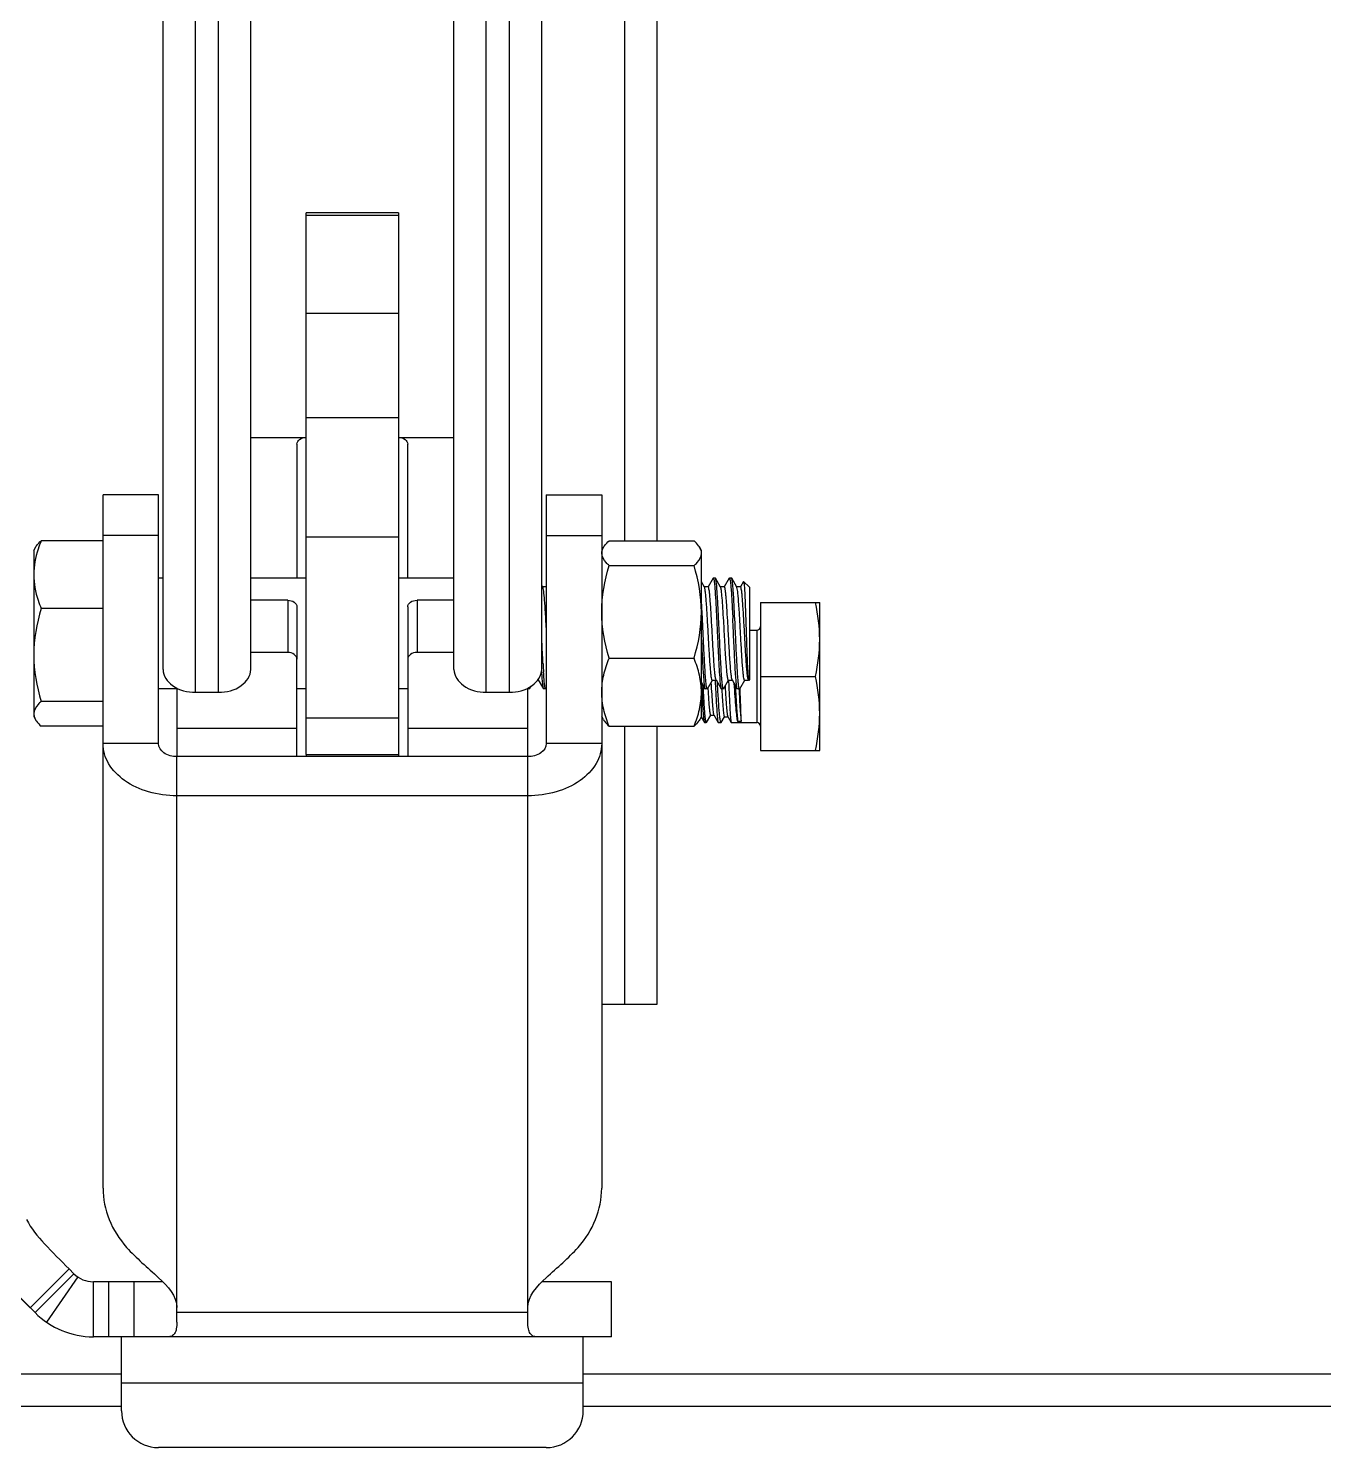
# Model space of a CAD drawing. Extents: x 1247970 to 1725648, y 860327 to 1277876.
# Drawn here: x 1330718 to 1331437, y 1201009 to 1201796 of the extents above; entities that cross this region are included whole.
import ezdxf

# ---------------------------------------------------------------- set-up
doc = ezdxf.new("R2010")
doc.units = 0
doc.header["$LTSCALE"] = 1000
doc.header["$MEASUREMENT"] = 0
doc.layers.get('0').update_dxf_attribs({"color": 254})
doc.layers.add('TK', color=4, linetype='Continuous')

# ---------------------------------------------------------------- blocks, each defined once
blk = doc.blocks.new('A$C63786A89')
at = {"linetype": 'Continuous'}
for p, q in [((-1968.31, 8868.27), (-1968.31, 9990.75)), ((-1950.37, 8868.27), (-1950.37, 9990.75)), ((-2224.68, 8796.87), (-2224.68, 9933.56)), ((-2014.46, 8796.87), (-2014.46, 9933.56)), ((-2175.97, 8796.87), (-2175.97, 9821.89)), ((-2063.17, 8796.87), (-2063.17, 9821.89)), ((-2206.73, 8784.19), (-2206.73, 9797.6)), ((-2193.91, 8784.19), (-2193.91, 9797.6)), ((-2045.22, 8784.19), (-2045.22, 9797.6)), ((-2032.4, 8784.19), (-2032.4, 9797.6)), ((-2145.2, 8749.67), (-2145.2, 9050.35)), ((-2093.93, 9050.35), (-2145.2, 9050.35)), ((-2093.93, 9048.85), (-2145.2, 9048.85)), ((-2093.93, 9050.35), (-2093.93, 8749.67)), ((-2093.93, 8994.47), (-2145.2, 8994.47)), ((-2093.93, 8936.46), (-2145.2, 8936.46)), ((-2175.97, 8925.58), (-2145.2, 8925.58)), ((-2150.33, 8921.96), (-2150.33, 8847.58)), ((-2093.93, 8925.58), (-2063.17, 8925.58)), ((-2088.8, 8847.58), (-2088.8, 8921.96)), ((-2258.01, 8508.89), (-2258.01, 8893.73)), ((-2227.24, 8893.73), (-2258.01, 8893.73)), ((-2227.24, 8755.69), (-2227.24, 8893.73)), ((-2011.89, 8893.73), (-2011.89, 8755.69)), ((-2011.89, 8893.73), (-1981.13, 8893.73)), ((-1981.13, 8893.73), (-1981.13, 8508.89)), ((-2296.46, 8862.96), (-2295.5, 8864.63)), ((-2258.01, 8868.28), (-2292.34, 8868.28)), ((-2227.24, 8871.2), (-2258.01, 8871.2)), ((-2093.93, 8870.29), (-2145.2, 8870.29)), ((-2011.89, 8871.2), (-1981.13, 8871.2)), ((-1980.15, 8864.65), (-1981.13, 8862.95)), ((-1977.01, 8868.27), (-1929.87, 8868.27)), ((-1925.75, 8862.95), (-1926.74, 8864.65)), ((-2296.46, 8862.96), (-2296.46, 8770.67)), ((-1925.75, 8770.68), (-1925.75, 8862.95)), ((-1977.01, 8854.49), (-1929.87, 8854.49)), ((-2224.68, 8847.58), (-2227.24, 8847.58)), ((-2145.2, 8847.58), (-2175.97, 8847.58)), ((-2063.17, 8847.58), (-2093.93, 8847.58)), ((-2013.82, 8842.59), (-2014.46, 8843.69)), ((-2011.89, 8842.71), (-2013.89, 8842.71)), ((-1924.09, 8842.59), (-1925.75, 8845.46)), ((-1922, 8842.71), (-1924.16, 8842.71)), ((-1919.3, 8847.48), (-1922.05, 8842.74)), ((-1919.3, 8847.48), (-1919.19, 8847.58)), ((-1918.07, 8847.58), (-1919.19, 8847.58)), ((-1917.95, 8847.48), (-1918.07, 8847.58)), ((-1915.12, 8842.59), (-1917.95, 8847.48)), ((-1913.03, 8842.71), (-1915.19, 8842.71)), ((-1910.33, 8847.48), (-1913.08, 8842.74)), ((-1910.33, 8847.48), (-1910.21, 8847.58)), ((-1909.09, 8847.58), (-1910.21, 8847.58)), ((-1908.98, 8847.48), (-1909.09, 8847.58)), ((-1906.14, 8842.59), (-1908.98, 8847.48)), ((-1904.05, 8842.71), (-1906.21, 8842.71)), ((-1906.07, 8842.42), (-1906.14, 8842.59)), ((-1902.41, 8845.66), (-1904.1, 8842.74)), ((-1902.41, 8845.66), (-1902.33, 8845.69)), ((-1899.09, 8842.45), (-1902.33, 8845.69)), ((-1899.09, 8842.45), (-1899.09, 8791.18)), ((-2155.46, 8835.23), (-2175.97, 8835.23)), ((-2155.46, 8835.23), (-2155.46, 8806.23)), ((-2083.68, 8835.23), (-2083.68, 8806.23)), ((-2063.17, 8835.23), (-2083.68, 8835.23)), ((-1892.94, 8833.98), (-1892.94, 8751.94)), ((-1892.94, 8833.98), (-1860.12, 8833.98)), ((-1860.12, 8751.94), (-1860.12, 8833.98)), ((-2258.01, 8830.61), (-2292.34, 8830.61)), ((-2150.33, 8831.61), (-2150.33, 8802.6)), ((-2088.8, 8831.61), (-2088.8, 8802.6)), ((-1899.09, 8818.59), (-1894.99, 8818.59)), ((-1894.99, 8818.59), (-1894.99, 8767.32)), ((-2155.46, 8806.23), (-2175.97, 8806.23)), ((-2150.33, 8748.44), (-2150.33, 8802.6)), ((-2088.8, 8802.6), (-2088.8, 8748.44)), ((-2063.17, 8806.23), (-2083.68, 8806.23)), ((-1977.01, 8803.03), (-1929.87, 8803.03)), ((-2216.99, 8786.05), (-2227.24, 8786.05)), ((-2216.99, 8786.54), (-2216.99, 8748.44)), ((-2145.2, 8786.05), (-2150.33, 8786.05)), ((-2088.8, 8786.05), (-2093.93, 8786.05)), ((-2022.15, 8748.44), (-2022.15, 8786.54)), ((-2021.25, 8786.05), (-2022.15, 8786.05)), ((-2021.14, 8786.15), (-2020.3, 8787.6)), ((-2016.63, 8790.92), (-2016.28, 8790.92)), ((-2016.35, 8791.04), (-2013.52, 8786.15)), ((-2013.52, 8786.15), (-2013.4, 8786.05)), ((-2012.28, 8786.05), (-2013.4, 8786.05)), ((-2012.17, 8786.15), (-2012.28, 8786.05)), ((-2012.17, 8786.15), (-2011.89, 8786.62)), ((-1925.75, 8789.54), (-1923.79, 8786.15)), ((-1925.75, 8788.91), (-1925.57, 8785.08)), ((-1923.79, 8786.15), (-1923.67, 8786.05)), ((-1922.55, 8786.05), (-1923.67, 8786.05)), ((-1922.44, 8786.15), (-1922.55, 8786.05)), ((-1922.44, 8786.15), (-1919.69, 8790.89)), ((-1922.21, 8786.51), (-1922.19, 8786.14)), ((-1922.19, 8786.14), (-1922.19, 8786.05)), ((-1919.74, 8790.92), (-1917.58, 8790.92)), ((-1918.16, 8790.91), (-1918.16, 8790.88)), ((-1917.65, 8791.04), (-1914.82, 8786.15)), ((-1914.82, 8786.15), (-1914.7, 8786.05)), ((-1913.58, 8786.05), (-1914.7, 8786.05)), ((-1913.46, 8786.15), (-1913.58, 8786.05)), ((-1913.46, 8786.15), (-1910.72, 8790.89)), ((-1910.77, 8790.92), (-1908.61, 8790.92)), ((-1908.68, 8791.04), (-1905.84, 8786.15)), ((-1905.73, 8786.05), (-1905.84, 8786.15)), ((-1904.61, 8786.05), (-1905.73, 8786.05)), ((-1904.49, 8786.15), (-1904.61, 8786.05)), ((-1904.49, 8786.15), (-1901.74, 8790.89)), ((-1904.48, 8786.13), (-1904.48, 8786.03)), ((-1901.79, 8790.92), (-1899.64, 8790.92)), ((-1899.7, 8791.04), (-1899.64, 8790.92)), ((-1899.57, 8790.81), (-1899.54, 8790.77)), ((-1899.09, 8791.18), (-1899.49, 8790.78)), ((-1892.94, 8792.96), (-1862.43, 8792.96)), ((-2258.01, 8779.14), (-2292.34, 8779.14)), ((-2206.73, 8784.19), (-2193.91, 8784.19)), ((-2045.22, 8784.19), (-2032.4, 8784.19)), ((-1925.57, 8785.08), (-1925.52, 8784.2)), ((-2296.46, 8770.67), (-2295.5, 8769)), ((-2093.93, 8769.78), (-2145.2, 8769.78)), ((-1980.15, 8768.98), (-1981.13, 8770.68)), ((-1925.75, 8770.68), (-1926.74, 8768.98)), ((-1925.9, 8770.46), (-1924.13, 8767.41)), ((-1922.96, 8767.41), (-1920.6, 8771.47)), ((-1920.66, 8771.47), (-1918.8, 8771.47)), ((-1918.86, 8771.58), (-1916.43, 8767.41)), ((-1914.74, 8767.44), (-1912.9, 8770.62)), ((-1912.96, 8770.62), (-1911.09, 8770.62)), ((-1911.15, 8770.72), (-1909.21, 8767.38)), ((-2258.01, 8765.35), (-2292.34, 8765.35)), ((-2216.99, 8764.24), (-2150.33, 8764.24)), ((-2088.8, 8764.24), (-2022.15, 8764.24)), ((-1977.01, 8765.36), (-1929.87, 8765.36)), ((-1968.31, 8610.94), (-1968.31, 8765.36)), ((-1950.37, 8610.94), (-1950.37, 8765.36)), ((-1924.13, 8767.41), (-1924.03, 8767.32)), ((-1924.03, 8767.32), (-1923.06, 8767.32)), ((-1916.43, 8767.41), (-1916.33, 8767.32)), ((-1916.33, 8767.32), (-1914.88, 8767.32)), ((-1914.74, 8767.44), (-1914.88, 8767.32)), ((-1909.21, 8767.38), (-1909.14, 8767.32)), ((-1909.14, 8767.32), (-1894.99, 8767.32)), ((-1903.62, 8767.91), (-1905.54, 8767.91)), ((-2227.24, 8755.69), (-2258.01, 8755.69)), ((-1981.13, 8755.69), (-2011.89, 8755.69)), ((-2216.99, 8434.47), (-2216.99, 8748.44)), ((-2022.15, 8748.44), (-2216.99, 8748.44)), ((-2145.2, 8749.67), (-2145.2, 8748.44)), ((-2145.2, 8749.67), (-2093.93, 8749.67)), ((-2093.93, 8749.67), (-2093.93, 8748.44)), ((-2022.15, 8434.47), (-2022.15, 8748.44)), ((-1892.94, 8751.94), (-1860.12, 8751.94)), ((-2580.52, 8724.52), (-2295.76, 8439.77)), ((-2022.15, 8726.69), (-2216.99, 8726.69)), ((-1981.13, 8610.94), (-1950.37, 8610.94)), ((-2298.48, 8442.49), (-2276.89, 8464.08)), ((-2276.89, 8464.08), (-2274.17, 8461.37)), ((-2295.76, 8439.77), (-2274.17, 8461.37)), ((-2272.02, 8459.58), (-2289.32, 8434.41)), ((-2224.81, 8456.89), (-2263.37, 8456.89)), ((-2263.37, 8426.35), (-2263.37, 8456.89)), ((-2254.83, 8426.35), (-2254.83, 8456.89)), ((-2240.67, 8426.35), (-2240.67, 8456.89)), ((-1975.77, 8456.89), (-2014.33, 8456.89)), ((-1975.77, 8426.35), (-1975.77, 8456.89)), ((-2022.15, 8439.87), (-2216.99, 8439.87)), ((-1975.77, 8426.35), (-2263.37, 8426.35)), ((-2247.75, 8385.33), (-2247.75, 8426.35)), ((-1991.38, 8426.35), (-2247.75, 8426.35)), ((-1991.38, 8385.33), (-1991.38, 8426.35)), ((-2350.3, 8405.84), (-2247.75, 8405.84)), ((-2247.75, 8400.71), (-1991.38, 8400.71)), ((-1991.38, 8405.84), (1905.4, 8405.84)), ((-2350.3, 8387.9), (-2247.75, 8387.9)), ((-1991.38, 8387.9), (1905.4, 8387.9)), ((-2011.89, 8364.82), (-2227.24, 8364.82))]:
    blk.add_line(p, q, dxfattribs=at)
for centre, radius, start, end in [((-2812.52, 8784.35), 888.27, 2.86759, 3.33069), ((-1894.99, 8820.64), 2.05, 270, 0), ((-1543.41, 8825.67), 470.99, 183.13378, 183.69701), ((-1894.99, 8765.27), 2.05, 0, 90), ((-2263.37, 8472.16), 15.27, 225, 270), ((-2263.37, 8472.16), 45.81, 225, 270), ((-2227.24, 8385.33), 20.51, 180, 270), ((-2011.89, 8385.33), 20.51, 270, 0)]:
    blk.add_arc(centre, radius, start, end, dxfattribs=at)
for points, knots in [([(-2150.33, 8921.96), (-2150.33, 8922.95), (-2148.81, 8925.1), (-2146.46, 8925.58), (-2145.2, 8925.58)], [0, 0, 0, 0, 0.440239, 1, 1, 1, 1]), ([(-2093.93, 8925.58), (-2092.67, 8925.58), (-2090.33, 8925.1), (-2088.8, 8922.95), (-2088.8, 8921.96)], [0, 0, 0, 0, 0.559761, 1, 1, 1, 1]), ([(-2292.34, 8868.28), (-2292.96, 8866.76), (-2295.21, 8860.73), (-2296.46, 8854.25), (-2296.46, 8849.45)], [0, 0, 0, 0, 0.254844, 1, 1, 1, 1]), ([(-2295.52, 8864.59), (-2295.33, 8864.92), (-2294.43, 8866.27), (-2293.27, 8867.45), (-2292.34, 8868.28)], [0, 0, 0, 0, 0.228299, 1, 1, 1, 1]), ([(-1981.13, 8861.38), (-1981.13, 8861.65), (-1981.04, 8862.77), (-1980.61, 8863.85), (-1980.19, 8864.59)], [0, 0, 0, 0, 0.239668, 1, 1, 1, 1]), ([(-1980.19, 8864.59), (-1980, 8864.91), (-1979.1, 8866.27), (-1977.94, 8867.44), (-1977.01, 8868.27)], [0, 0, 0, 0, 0.228325, 1, 1, 1, 1]), ([(-1926.7, 8864.59), (-1926.88, 8864.91), (-1927.79, 8866.27), (-1928.94, 8867.44), (-1929.87, 8868.27)], [0, 0, 0, 0, 0.228325, 1, 1, 1, 1]), ([(-1925.75, 8861.38), (-1925.75, 8861.65), (-1925.84, 8862.77), (-1926.27, 8863.85), (-1926.7, 8864.59)], [0, 0, 0, 0, 0.239668, 1, 1, 1, 1]), ([(-1977.01, 8854.49), (-1977.6, 8855.02), (-1979.53, 8856.87), (-1981.13, 8859.47), (-1981.13, 8861.38)], [0, 0, 0, 0, 0.29519, 1, 1, 1, 1]), ([(-1929.87, 8854.49), (-1929.28, 8855.02), (-1927.35, 8856.87), (-1925.75, 8859.47), (-1925.75, 8861.38)], [0, 0, 0, 0, 0.29519, 1, 1, 1, 1]), ([(-2296.46, 8849.45), (-2296.46, 8844.64), (-2295.21, 8838.16), (-2292.96, 8832.13), (-2292.34, 8830.61)], [0, 0, 0, 0, 0.745156, 1, 1, 1, 1]), ([(-2011.89, 8820.1), (-2012.05, 8822.87), (-2012.33, 8827.98), (-2012.79, 8834.72), (-2013.15, 8839.21), (-2013.53, 8841.58), (-2013.68, 8842.36), (-2013.82, 8842.59)], [0, 0, 0, 0, 0.368304, 0.678971, 0.897322, 0.963956, 1, 1, 1, 1]), ([(-1919.74, 8790.92), (-1919.92, 8790.92), (-1920.09, 8791.82), (-1920.35, 8792.97), (-1920.59, 8795.33), (-1920.85, 8798.28), (-1921.12, 8801.98), (-1921.49, 8807.81), (-1921.92, 8815.64), (-1922.43, 8824.88), (-1922.86, 8832.08), (-1923.25, 8836.92), (-1923.49, 8839.57), (-1923.76, 8841.36), (-1923.93, 8842.31), (-1924.09, 8842.59)], [0, 0, 0, 0, 0.010418, 0.037624, 0.081359, 0.140167, 0.211972, 0.294202, 0.477845, 0.664879, 0.828602, 0.894205, 0.945706, 0.981315, 1, 1, 1, 1]), ([(-1917.65, 8791.04), (-1917.81, 8791.32), (-1917.97, 8792.27), (-1918.25, 8794.07), (-1918.49, 8796.71), (-1918.88, 8801.55), (-1919.31, 8808.75), (-1919.82, 8817.99), (-1920.25, 8825.82), (-1920.62, 8831.65), (-1920.88, 8835.35), (-1921.15, 8838.3), (-1921.39, 8840.66), (-1921.65, 8841.81), (-1921.82, 8842.71), (-1922, 8842.71)], [0, 0, 0, 0, 0.018684, 0.054292, 0.105793, 0.171397, 0.335121, 0.522155, 0.705798, 0.788029, 0.859834, 0.918643, 0.962378, 0.989582, 1, 1, 1, 1]), ([(-1919.19, 8847.58), (-1918.97, 8847.58), (-1918.86, 8846.41), (-1918.54, 8845.01), (-1918.32, 8842.01), (-1918.15, 8839.84), (-1918.07, 8838.57)], [0, 0, 0, 0, 0.07173, 0.266136, 0.579378, 1, 1, 1, 1]), ([(-1916.94, 8838.57), (-1917.02, 8839.73), (-1917.17, 8841.78), (-1917.39, 8844.47), (-1917.65, 8846.26), (-1917.79, 8847.21), (-1917.95, 8847.48)], [0, 0, 0, 0, 0.388126, 0.689538, 0.895147, 1, 1, 1, 1]), ([(-1913.4, 8823.75), (-1913.53, 8826.11), (-1913.81, 8830.41), (-1914.14, 8836.1), (-1914.65, 8839.95), (-1914.79, 8842.03), (-1915.12, 8842.59)], [0, 0, 0, 0, 0.374862, 0.683213, 0.897672, 1, 1, 1, 1]), ([(-1911.17, 8823.75), (-1911.32, 8826.29), (-1911.53, 8829.91), (-1911.85, 8834.47), (-1912.08, 8837.26), (-1912.3, 8839.47), (-1912.52, 8841.2), (-1912.71, 8842.08), (-1912.89, 8842.71), (-1913.03, 8842.71)], [0, 0, 0, 0, 0.398388, 0.570086, 0.717357, 0.836334, 0.924013, 0.978423, 1, 1, 1, 1]), ([(-1910.21, 8847.58), (-1910, 8847.58), (-1909.89, 8846.41), (-1909.56, 8845.01), (-1909.35, 8842.01), (-1909.18, 8839.84), (-1909.09, 8838.57)], [0, 0, 0, 0, 0.07175, 0.266154, 0.579382, 1, 1, 1, 1]), ([(-1907.97, 8838.57), (-1908.05, 8839.73), (-1908.2, 8841.78), (-1908.42, 8844.47), (-1908.68, 8846.26), (-1908.82, 8847.21), (-1908.98, 8847.48)], [0, 0, 0, 0, 0.38811, 0.689527, 0.895142, 1, 1, 1, 1]), ([(-1901.79, 8790.92), (-1901.97, 8790.92), (-1902.14, 8791.78), (-1902.39, 8792.9), (-1902.63, 8795.18), (-1902.89, 8798.04), (-1903.15, 8801.62), (-1903.51, 8807.3), (-1903.93, 8814.98), (-1904.45, 8824.1), (-1904.89, 8832.24), (-1905.47, 8838.19), (-1905.69, 8841.41), (-1906.07, 8842.42)], [0, 0, 0, 0, 0.010136, 0.036513, 0.078936, 0.136049, 0.205907, 0.286099, 0.466097, 0.651243, 0.816017, 0.937758, 1, 1, 1, 1]), ([(-1899.7, 8791.04), (-1899.87, 8791.32), (-1900.03, 8792.27), (-1900.3, 8794.07), (-1900.55, 8796.71), (-1900.93, 8801.55), (-1901.37, 8808.75), (-1901.87, 8817.99), (-1902.31, 8825.82), (-1902.68, 8831.65), (-1902.94, 8835.35), (-1903.2, 8838.3), (-1903.44, 8840.66), (-1903.7, 8841.81), (-1903.87, 8842.71), (-1904.05, 8842.71)], [0, 0, 0, 0, 0.018684, 0.054291, 0.105792, 0.171395, 0.335118, 0.522153, 0.705796, 0.788028, 0.859833, 0.918643, 0.962378, 0.989582, 1, 1, 1, 1]), ([(-1902.33, 8845.69), (-1902.16, 8845.52), (-1902.18, 8844.56), (-1901.9, 8842.9), (-1901.8, 8840.1), (-1901.67, 8837.96), (-1901.62, 8836.73)], [0, 0, 0, 0, 0.082057, 0.280851, 0.590547, 1, 1, 1, 1]), ([(-2155.46, 8835.23), (-2154.2, 8835.23), (-2151.86, 8834.75), (-2150.33, 8832.6), (-2150.33, 8831.61)], [0, 0, 0, 0, 0.559761, 1, 1, 1, 1]), ([(-2088.8, 8831.61), (-2088.8, 8832.6), (-2087.28, 8834.75), (-2084.94, 8835.23), (-2083.68, 8835.23)], [0, 0, 0, 0, 0.440239, 1, 1, 1, 1]), ([(-1918.07, 8838.57), (-1917.73, 8833.52), (-1917.35, 8825.57), (-1916.85, 8814.78), (-1916.46, 8806.48), (-1916.08, 8799), (-1915.69, 8792.97), (-1915.38, 8789.04), (-1915.06, 8787.01), (-1914.93, 8786.35), (-1914.82, 8786.15)], [0, 0, 0, 0, 0.288684, 0.454397, 0.61691, 0.763197, 0.881527, 0.962487, 0.986874, 1, 1, 1, 1]), ([(-1916.21, 8825.06), (-1916.27, 8826.3), (-1916.49, 8830.81), (-1916.73, 8835.31), (-1916.94, 8838.57)], [0, 0, 0, 0, 0.276061, 1, 1, 1, 1]), ([(-1909.09, 8838.57), (-1909.03, 8837.58), (-1908.75, 8833.08), (-1908.53, 8828.57), (-1908.36, 8825.06)], [0, 0, 0, 0, 0.219739, 1, 1, 1, 1]), ([(-1904.61, 8786.05), (-1904.74, 8786.05), (-1904.89, 8786.68), (-1905.07, 8787.52), (-1905.27, 8789.23), (-1905.47, 8791.41), (-1905.67, 8794.19), (-1905.97, 8798.78), (-1906.31, 8805.38), (-1906.71, 8813.88), (-1907.23, 8825.06), (-1907.63, 8833.32), (-1907.97, 8838.57)], [0, 0, 0, 0, 0.007467, 0.026699, 0.057866, 0.100386, 0.153377, 0.215713, 0.362892, 0.529291, 0.700609, 1, 1, 1, 1]), ([(-1901.62, 8836.73), (-1901.42, 8832.25), (-1901.19, 8825.21), (-1900.87, 8815.69), (-1900.63, 8808.41), (-1900.38, 8801.88), (-1900.17, 8797.14), (-1899.98, 8794.13), (-1899.87, 8792.55), (-1899.73, 8791.51), (-1899.66, 8790.97), (-1899.57, 8790.81)], [0, 0, 0, 0, 0.292866, 0.459059, 0.62169, 0.767889, 0.885744, 0.930845, 0.965363, 0.988555, 1, 1, 1, 1]), ([(-1922.55, 8786.05), (-1923.02, 8786.8), (-1923.1, 8788.69), (-1923.42, 8791.3), (-1923.61, 8793.99), (-1923.83, 8797.55), (-1924.09, 8802.01), (-1924.44, 8809.15), (-1924.85, 8818.07), (-1925.19, 8825.21), (-1925.37, 8828.78)], [0, 0, 0, 0, 0.062078, 0.12456, 0.187066, 0.249645, 0.374683, 0.499753, 0.749876, 1, 1, 1, 1]), ([(-1913.58, 8786.05), (-1913.67, 8786.05), (-1913.81, 8786.41), (-1913.94, 8786.96), (-1914.1, 8788), (-1914.33, 8790.06), (-1914.61, 8793.52), (-1914.92, 8798.53), (-1915.24, 8804.5), (-1915.67, 8813.45), (-1915.98, 8820.38), (-1916.21, 8825.06)], [0, 0, 0, 0, 0.00668, 0.022759, 0.048755, 0.08444, 0.183036, 0.313493, 0.468994, 0.641375, 1, 1, 1, 1]), ([(-1905.84, 8786.15), (-1906.06, 8786.53), (-1906.2, 8787.92), (-1906.55, 8790.54), (-1906.81, 8794.48), (-1907.13, 8799.48), (-1907.43, 8805.32), (-1907.84, 8813.94), (-1908.14, 8820.58), (-1908.36, 8825.06)], [0, 0, 0, 0, 0.033762, 0.103397, 0.20592, 0.336476, 0.488804, 0.655579, 1, 1, 1, 1]), ([(-1910.77, 8790.92), (-1910.85, 8790.92), (-1911, 8791.21), (-1911.21, 8792.05), (-1911.5, 8794.05), (-1911.79, 8797.19), (-1912.11, 8801.43), (-1912.43, 8806.45), (-1912.86, 8813.99), (-1913.17, 8819.82), (-1913.4, 8823.75)], [0, 0, 0, 0, 0.007191, 0.02348, 0.085287, 0.183871, 0.314238, 0.469588, 0.641773, 1, 1, 1, 1]), ([(-1908.68, 8791.04), (-1908.87, 8791.38), (-1909.04, 8792.58), (-1909.37, 8794.84), (-1909.64, 8798.18), (-1910.08, 8804.18), (-1910.57, 8812.82), (-1910.96, 8820.02), (-1911.17, 8823.75)], [0, 0, 0, 0, 0.036149, 0.107283, 0.210489, 0.340994, 0.658326, 1, 1, 1, 1]), ([(-2013.69, 8799.93), (-2013.76, 8801.12), (-2014.03, 8806.27), (-2014.27, 8811.42), (-2014.46, 8815.38)], [0, 0, 0, 0, 0.231458, 1, 1, 1, 1]), ([(-1925.75, 8813.31), (-1925.6, 8809.95), (-1925.3, 8803.74), (-1924.9, 8796.42), (-1924.55, 8791.61), (-1924.33, 8789.04), (-1924.08, 8787.32), (-1923.94, 8786.41), (-1923.79, 8786.15)], [0, 0, 0, 0, 0.37115, 0.683851, 0.806498, 0.901669, 0.966665, 1, 1, 1, 1]), ([(-2150.33, 8802.6), (-2150.33, 8803.59), (-2151.86, 8805.75), (-2154.2, 8806.23), (-2155.46, 8806.23)], [0, 0, 0, 0, 0.440239, 1, 1, 1, 1]), ([(-2083.68, 8806.23), (-2084.94, 8806.23), (-2087.28, 8805.75), (-2088.8, 8803.59), (-2088.8, 8802.6)], [0, 0, 0, 0, 0.559761, 1, 1, 1, 1]), ([(-1981.13, 8784.19), (-1981.13, 8787.39), (-1980.32, 8793.86), (-1978.24, 8800.01), (-1977.01, 8803.03)], [0, 0, 0, 0, 0.494687, 1, 1, 1, 1]), ([(-1925.75, 8784.19), (-1925.75, 8787.39), (-1926.56, 8793.86), (-1928.64, 8800.01), (-1929.87, 8803.03)], [0, 0, 0, 0, 0.494687, 1, 1, 1, 1]), ([(-2224.68, 8796.87), (-2224.68, 8793.41), (-2219.34, 8785.86), (-2211.14, 8784.19), (-2206.73, 8784.19)], [0, 0, 0, 0, 0.440233, 1, 1, 1, 1]), ([(-2193.91, 8784.19), (-2189.51, 8784.19), (-2181.31, 8785.86), (-2175.97, 8793.41), (-2175.97, 8796.87)], [0, 0, 0, 0, 0.559767, 1, 1, 1, 1]), ([(-2063.17, 8796.87), (-2063.17, 8793.41), (-2057.83, 8785.86), (-2049.63, 8784.19), (-2045.22, 8784.19)], [0, 0, 0, 0, 0.440233, 1, 1, 1, 1]), ([(-2032.4, 8784.19), (-2028, 8784.19), (-2019.8, 8785.86), (-2014.46, 8793.41), (-2014.46, 8796.87)], [0, 0, 0, 0, 0.559767, 1, 1, 1, 1]), ([(-2014.59, 8796.02), (-2014.53, 8795.08), (-2014.33, 8792.21), (-2014.13, 8789.34), (-2013.83, 8787.42)], [0, 0, 0, 0, 0.326049, 1, 1, 1, 1]), ([(-2012.28, 8786.05), (-2012.35, 8786.05), (-2012.48, 8786.31), (-2012.67, 8787.05), (-2012.91, 8788.85), (-2013.17, 8791.7), (-2013.33, 8794), (-2013.42, 8795.31)], [0, 0, 0, 0, 0.022228, 0.073101, 0.267398, 0.580301, 1, 1, 1, 1]), ([(-2021.25, 8786.05), (-2021.28, 8786.05), (-2021.49, 8786.22), (-2021.5, 8786.48), (-2021.54, 8786.69)], [0, 0, 0, 0, 0.115638, 1, 1, 1, 1]), ([(-2021.14, 8786.15), (-2021.15, 8786.12), (-2021.18, 8786.08), (-2021.23, 8786.05), (-2021.25, 8786.05)], [0, 0, 0, 0, 0.600571, 1, 1, 1, 1]), ([(-2013.83, 8787.42), (-2013.81, 8787.27), (-2013.73, 8786.84), (-2013.66, 8786.4), (-2013.52, 8786.15)], [0, 0, 0, 0, 0.350575, 1, 1, 1, 1]), ([(-1923.06, 8767.32), (-1923.2, 8767.32), (-1923.33, 8768.04), (-1923.53, 8768.96), (-1923.72, 8770.86), (-1923.92, 8773.26), (-1924.12, 8776.29), (-1924.41, 8781.18), (-1924.6, 8785.07), (-1924.74, 8787.78)], [0, 0, 0, 0, 0.0208, 0.075678, 0.164401, 0.284615, 0.432897, 0.604969, 1, 1, 1, 1]), ([(-1922.19, 8786.05), (-1922.07, 8784.08), (-1921.89, 8781.28), (-1921.63, 8777.76), (-1921.44, 8775.62), (-1921.26, 8773.93), (-1921.08, 8772.62), (-1920.93, 8771.95), (-1920.77, 8771.47), (-1920.66, 8771.47)], [0, 0, 0, 0, 0.40123, 0.572771, 0.719299, 0.837346, 0.924206, 0.978157, 1, 1, 1, 1]), ([(-1920.47, 8789.54), (-1920.34, 8787.32), (-1920.1, 8783.24), (-1919.72, 8777.86), (-1919.42, 8774.28), (-1919.1, 8772.39), (-1918.97, 8771.77), (-1918.86, 8771.58)], [0, 0, 0, 0, 0.369233, 0.679028, 0.896596, 0.963343, 1, 1, 1, 1]), ([(-1918.16, 8790.88), (-1918.02, 8787.99), (-1917.76, 8782.64), (-1917.41, 8776.32), (-1917.1, 8772.16), (-1916.91, 8769.93), (-1916.69, 8768.43), (-1916.57, 8767.63), (-1916.43, 8767.41)], [0, 0, 0, 0, 0.368889, 0.68187, 0.805083, 0.90086, 0.966358, 1, 1, 1, 1]), ([(-1914.88, 8767.32), (-1915.04, 8767.32), (-1915.21, 8768.11), (-1915.44, 8769.15), (-1915.67, 8771.25), (-1915.91, 8773.9), (-1916.15, 8777.24), (-1916.49, 8782.56), (-1916.72, 8786.77), (-1916.88, 8789.7)], [0, 0, 0, 0, 0.021632, 0.077563, 0.167605, 0.289116, 0.438257, 0.610243, 1, 1, 1, 1]), ([(-1914.5, 8786.04), (-1914.38, 8783.97), (-1914.2, 8781), (-1913.94, 8777.28), (-1913.75, 8775.01), (-1913.56, 8773.22), (-1913.38, 8771.83), (-1913.22, 8771.12), (-1913.07, 8770.62), (-1912.96, 8770.62)], [0, 0, 0, 0, 0.401153, 0.572898, 0.719625, 0.837796, 0.924669, 0.978506, 1, 1, 1, 1]), ([(-1912.67, 8787.51), (-1912.55, 8785.41), (-1912.32, 8781.57), (-1911.96, 8776.53), (-1911.67, 8773.21), (-1911.38, 8771.47), (-1911.25, 8770.89), (-1911.15, 8770.72)], [0, 0, 0, 0, 0.374203, 0.683123, 0.89792, 0.963664, 1, 1, 1, 1]), ([(-1910.72, 8790.87), (-1910.6, 8787.96), (-1910.36, 8782.57), (-1910.06, 8776.22), (-1909.79, 8772.05), (-1909.63, 8769.83), (-1909.43, 8768.37), (-1909.33, 8767.6), (-1909.21, 8767.38)], [0, 0, 0, 0, 0.371777, 0.686271, 0.809425, 0.904484, 0.968558, 1, 1, 1, 1]), ([(-1905.54, 8767.91), (-1905.82, 8768.8), (-1906.14, 8771.31), (-1906.62, 8775.92), (-1907.07, 8782.06), (-1907.38, 8786.62), (-1907.53, 8789.06)], [0, 0, 0, 0, 0.13119, 0.355741, 0.654193, 1, 1, 1, 1]), ([(-1906.96, 8788.07), (-1906.75, 8783.78), (-1906.47, 8777.97), (-1905.96, 8771.25), (-1905.72, 8768.81), (-1905.54, 8767.91)], [0, 0, 0, 0, 0.637726, 0.862855, 1, 1, 1, 1]), ([(-1904.94, 8786.02), (-1904.74, 8782.16), (-1904.48, 8776.95), (-1904.01, 8770.91), (-1903.78, 8768.73), (-1903.62, 8767.91)], [0, 0, 0, 0, 0.638193, 0.861773, 1, 1, 1, 1]), ([(-1904.48, 8786.03), (-1904.35, 8782.12), (-1904.07, 8776.09), (-1903.92, 8770.02), (-1903.62, 8767.91)], [0, 0, 0, 0, 0.64683, 1, 1, 1, 1]), ([(-1899.54, 8790.77), (-1899.53, 8790.77), (-1899.51, 8790.76), (-1899.49, 8790.78), (-1899.49, 8790.78)], [0, 0, 0, 0, 0.469243, 1, 1, 1, 1]), ([(-2292.34, 8779.14), (-2292.94, 8778.6), (-2294.86, 8776.75), (-2296.46, 8774.15), (-2296.46, 8772.24)], [0, 0, 0, 0, 0.295183, 1, 1, 1, 1]), ([(-1977.01, 8765.36), (-1978.24, 8768.38), (-1980.32, 8774.52), (-1981.13, 8781), (-1981.13, 8784.19)], [0, 0, 0, 0, 0.505313, 1, 1, 1, 1]), ([(-1929.87, 8765.36), (-1928.64, 8768.38), (-1926.56, 8774.52), (-1925.75, 8781), (-1925.75, 8784.19)], [0, 0, 0, 0, 0.505313, 1, 1, 1, 1]), ([(-1925.52, 8784.2), (-1925.41, 8782.06), (-1925.21, 8778.18), (-1924.87, 8773.13), (-1924.61, 8769.84), (-1924.34, 8768.13), (-1924.22, 8767.57), (-1924.13, 8767.41)], [0, 0, 0, 0, 0.38114, 0.689832, 0.901423, 0.965358, 1, 1, 1, 1]), ([(-2296.46, 8772.24), (-2296.46, 8771.42), (-2296.18, 8770.29), (-2295.67, 8769.3), (-2295.52, 8769.04)], [0, 0, 0, 0, 0.733764, 1, 1, 1, 1]), ([(-2295.52, 8769.04), (-2295.33, 8768.72), (-2294.43, 8767.36), (-2293.27, 8766.18), (-2292.34, 8765.35)], [0, 0, 0, 0, 0.228299, 1, 1, 1, 1]), ([(-1980.19, 8769.04), (-1980, 8768.72), (-1979.1, 8767.37), (-1977.94, 8766.2), (-1977.01, 8765.36)], [0, 0, 0, 0, 0.228325, 1, 1, 1, 1]), ([(-1926.7, 8769.04), (-1926.88, 8768.72), (-1927.79, 8767.37), (-1928.94, 8766.2), (-1929.87, 8765.36)], [0, 0, 0, 0, 0.228325, 1, 1, 1, 1]), ([(-1922.96, 8767.41), (-1922.97, 8767.38), (-1923, 8767.34), (-1923.04, 8767.32), (-1923.06, 8767.32)], [0, 0, 0, 0, 0.600432, 1, 1, 1, 1]), ([(-2216.99, 8726.69), (-2222.27, 8726.69), (-2232.53, 8728.07), (-2245.95, 8734.14), (-2255.51, 8743.59), (-2258.01, 8751.85), (-2258.01, 8755.69)], [0, 0, 0, 0, 0.287969, 0.555344, 0.790533, 1, 1, 1, 1]), ([(-2216.99, 8748.44), (-2219.51, 8748.44), (-2224.19, 8749.4), (-2227.24, 8753.71), (-2227.24, 8755.69)], [0, 0, 0, 0, 0.559768, 1, 1, 1, 1]), ([(-1981.13, 8755.69), (-1981.13, 8751.85), (-1983.63, 8743.59), (-1993.18, 8734.14), (-2006.61, 8728.07), (-2016.86, 8726.69), (-2022.15, 8726.69)], [0, 0, 0, 0, 0.209467, 0.444656, 0.712031, 1, 1, 1, 1]), ([(-2011.89, 8755.69), (-2011.89, 8753.71), (-2014.95, 8749.4), (-2019.63, 8748.44), (-2022.15, 8748.44)], [0, 0, 0, 0, 0.440232, 1, 1, 1, 1]), ([(-2258.01, 8508.89), (-2258.01, 8502.98), (-2255.58, 8490.88), (-2248.95, 8480.56), (-2244.92, 8476.01)], [0, 0, 0, 0, 0.492862, 1, 1, 1, 1]), ([(-1994.21, 8476.01), (-1990.18, 8480.56), (-1983.56, 8490.88), (-1981.13, 8502.98), (-1981.13, 8508.89)], [0, 0, 0, 0, 0.507138, 1, 1, 1, 1]), ([(-2300.41, 8491.46), (-2297.99, 8486.45), (-2290.05, 8477.06), (-2281.48, 8468.68), (-2276.89, 8464.08)], [0, 0, 0, 0, 0.46168, 1, 1, 1, 1]), ([(-2316.23, 8475.65), (-2316.7, 8472.77), (-2316.88, 8466.83), (-2313.26, 8458.2), (-2306.52, 8450.45), (-2301.3, 8445.31), (-2298.48, 8442.49)], [0, 0, 0, 0, 0.222359, 0.440545, 0.696247, 1, 1, 1, 1]), ([(-2244.92, 8476.01), (-2239.51, 8469.89), (-2228.65, 8461.25), (-2216.99, 8449.07), (-2216.99, 8442.61)], [0, 0, 0, 0, 0.558119, 1, 1, 1, 1]), ([(-2022.15, 8442.61), (-2022.15, 8449.07), (-2010.48, 8461.25), (-1999.63, 8469.89), (-1994.21, 8476.01)], [0, 0, 0, 0, 0.441907, 1, 1, 1, 1]), ([(-2216.99, 8434.47), (-2216.99, 8433.24), (-2217.12, 8431.09), (-2217.96, 8428.29), (-2219.73, 8426.56), (-2221.23, 8426.35), (-2221.95, 8426.35)], [0, 0, 0, 0, 0.344933, 0.599868, 0.797447, 1, 1, 1, 1]), ([(-2017.19, 8426.35), (-2017.91, 8426.35), (-2019.4, 8426.56), (-2021.17, 8428.29), (-2022.01, 8431.09), (-2022.15, 8433.24), (-2022.15, 8434.47)], [0, 0, 0, 0, 0.202553, 0.400132, 0.655067, 1, 1, 1, 1])]:
    blk.add_open_spline(points, degree=3, knots=knots, dxfattribs=at)
for points in [[(-1981.13, 8828.76), (-1981.13, 8837.44), (-1979.5, 8846.16), (-1977.01, 8854.49)], [(-1925.75, 8828.76), (-1925.75, 8837.44), (-1927.39, 8846.16), (-1929.87, 8854.49)], [(-1860.12, 8813.47), (-1860.12, 8820.35), (-1861.02, 8827.24), (-1862.43, 8833.98)], [(-2292.34, 8830.61), (-2294.83, 8822.28), (-2296.46, 8813.56), (-2296.46, 8804.87)], [(-1977.01, 8803.03), (-1979.5, 8811.35), (-1981.13, 8820.07), (-1981.13, 8828.76)], [(-1929.87, 8803.03), (-1927.39, 8811.35), (-1925.75, 8820.07), (-1925.75, 8828.76)], [(-1862.43, 8792.96), (-1861.02, 8799.69), (-1860.12, 8806.59), (-1860.12, 8813.47)], [(-2296.46, 8804.87), (-2296.46, 8796.18), (-2294.83, 8787.46), (-2292.34, 8779.14)], [(-1860.12, 8772.45), (-1860.12, 8779.33), (-1861.02, 8786.22), (-1862.43, 8792.96)], [(-1862.43, 8751.94), (-1861.02, 8758.67), (-1860.12, 8765.57), (-1860.12, 8772.45)]]:
    blk.add_open_spline(points, degree=3, dxfattribs=at)

msp = doc.modelspace()

# ---------------------------------------------------------------- block references
at = {"layer": 'TK'}
msp.add_blockref('A$C63786A89', (1333017.03, 1192643.73, -355), dxfattribs=at)

doc.saveas('drawing.dxf')
